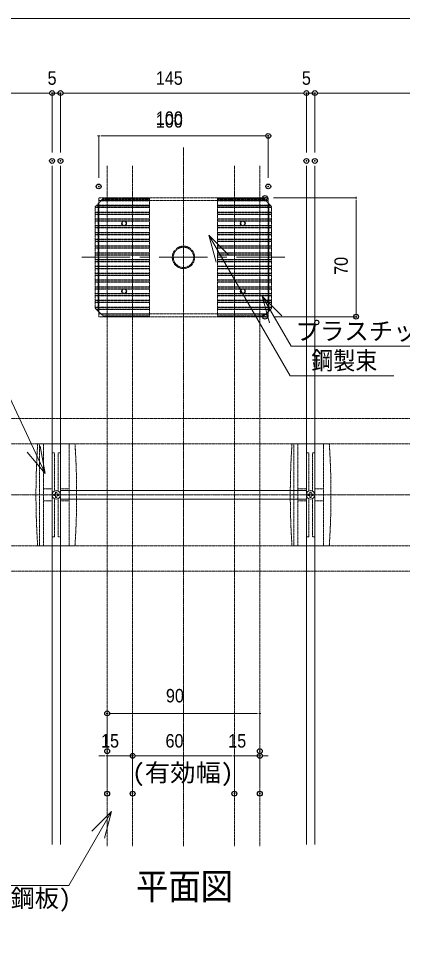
# Model space of a CAD drawing. Units: millimetres, scale not verified. Extents: x -12715 to 12220, y -3398 to 4210.
# Drawn here: x 2924 to 3151, y 3054 to 3596 of the extents above; entities that cross this region are included whole.
import ezdxf
from ezdxf.enums import TextEntityAlignment as Align

# ---------------------------------------------------------------- set-up
doc = ezdxf.new("R2010")
doc.units = ezdxf.units.MM
doc.header["$LTSCALE"] = 5.7
doc.header["$PDMODE"] = 32
doc.header["$PDSIZE"] = 2.85
doc.linetypes.add('CHAIN1', pattern=[8, 5, -1, 1, -1])
doc.linetypes.add('DASHED1', pattern=[1.8, 1.2, -0.6])
for name, color, linetype, lineweight in [('0-0_図枠', 7, 'Continuous', 9), ('0-1_デッキ', 7, 'Continuous', 9), ('0-2_文字', 4, 'Continuous', 9), ('0-3_寸法', 7, 'Continuous', 9), ('0-4_一般', 4, 'Continuous', 9), ('0-5_根太', 4, 'Continuous', 9), ('0-7_0', 7, 'Continuous', 9), ('0-A_大引', 4, 'Continuous', 9), ('0-B_WQCS', 4, 'Continuous', 9), ('0-C_束', 4, 'Continuous', 9)]:
    doc.layers.add(name, color=color, linetype=linetype, lineweight=lineweight)
doc.layers.add('0-8_DEFPOINTS', color=7, linetype='Continuous')
doc.styles.add('Osaka', font='')
doc.styles.add('ＭＳ ゴシック', font='')
doc.styles.get('Osaka').set_extended_font_data('Osaka')
doc.styles.get('ＭＳ ゴシック').set_extended_font_data('MS Gothic')

# ---------------------------------------------------------------- blocks, each defined once
blk = doc.blocks.new('_DOT')
at = {"layer": '0-7_0'}
for p, q in [((-20, 0), (-40, 0)), ((-10, 0), (10, 0))]:
    blk.add_line(p, q, dxfattribs=at)
blk = doc.blocks.new('グループ-267-1')
at = {"layer": '0-5_根太', "linetype": 'DASHED1'}
for p, q in [((99772.1, 17598.7), (120996.4, 17598.7)), ((99772.1, 16998.7), (120996.4, 16998.7)), ((99772.1, 14598.7), (120996.4, 14598.7)), ((99772.1, 13998.7), (120996.4, 13998.7))]:
    blk.add_line(p, q, dxfattribs=at)
at = {"layer": '0-5_根太', "linetype": 'CHAIN1'}
blk.add_line((99772.1, 15798.7), (122654.6, 15798.7), dxfattribs=at)
blk = doc.blocks.new('グループ-268-1')
at = {"layer": '0-A_大引', "linetype": 'CHAIN1'}
blk.add_line((110152.3, 7512.7), (110152.3, 23989.2), dxfattribs=at)
at = {"layer": '0-A_大引', "linetype": 'DASHED1'}
for p, q in [((108352.3, 7512.7), (108352.3, 23554.3)), ((108952.3, 7512.7), (108952.3, 23554.3)), ((111352.3, 7512.7), (111352.3, 23554.3)), ((111952.3, 7512.7), (111952.3, 23554.3))]:
    blk.add_line(p, q, dxfattribs=at)
blk = doc.blocks.new('シンボル-24')
at = {"layer": '0-2_文字', "style": 'ＭＳ ゴシック', "width": 0.9}
blk.add_text('大引：アイハット鋼', height=417.9, dxfattribs=at).set_placement((-2575.2, -305.6), align=Align.BOTTOM_LEFT)
at = {"layer": '0-2_文字', "style": 'ＭＳ ゴシック'}
blk.add_text('\u3000\u3000 (高耐食めっき鋼板)', height=417.9, dxfattribs=at).set_placement((-2540, -894), align=Align.BOTTOM_LEFT)
blk = doc.blocks.new('グループ-401-1')
at = {"layer": '0-B_WQCS'}
blk.add_line((16, -39.2), (16, -62.5), dxfattribs=at)
for points in [[(-39.2, -16), (-62.5, -16), (-62.5, 16), (-39.2, 16)], [(-16, 39.3), (-16, 62.5), (16, 62.5), (16, 39.3)], [(39.2, 16), (62.5, 16), (62.5, -16), (39.2, -16)], [(16, -62.5), (-16, -62.5), (-16, -39.2)]]:
    blk.add_lwpolyline(points, dxfattribs=at)
blk.add_circle((0, 0), 100, dxfattribs=at)
for centre, start, end in [((-39.2, 39.3), 270, 0), ((39.2, 39.3), 180, 270), ((-39.2, -39.2), 0, 90), ((39.2, -39.2), 90, 180)]:
    blk.add_arc(centre, 23.2, start, end, dxfattribs=at)
blk = doc.blocks.new('グループ-402-1')
at = {"layer": '0-B_WQCS'}
blk.add_blockref('グループ-401-1', (0, 0), dxfattribs=at)
blk = doc.blocks.new('グループ-403-1')
at = {"layer": '0-B_WQCS', "linetype": 'DASHED1'}
for p, q in [((440, 1200), (-440, 1200)), ((-400, 1193.3), (-400, -1193.3)), ((-299.7, 1200), (-299.7, -1200)), ((-99.7, 1200), (-99.7, 29.8)), ((99.7, 29.8), (99.7, 1200)), ((299.7, -1200), (299.7, 1200)), ((-99.7, 988.4), (-40, 988.4)), ((-40, 96), (-40, 988.4)), ((40, 988.4), (40, 96)), ((40, 988.4), (99.7, 988.4)), ((-99.7, 140), (-299.7, 140)), ((99.7, 140), (299.7, 140)), ((-99.7, -140), (-299.7, -140)), ((-99.7, -29.8), (-99.7, -1200)), ((-40, -988.4), (-40, -96)), ((40, -96), (40, -988.4)), ((99.7, -1200), (99.7, -29.8)), ((99.7, -140), (299.7, -140)), ((-40, -988.4), (-99.7, -988.4)), ((99.7, -988.4), (40, -988.4)), ((440, -1200), (-440, -1200))]:
    blk.add_line(p, q, dxfattribs=at)
at = {"layer": '0-B_WQCS'}
for p, q in [((-99.7, 1200), (100.3, 1200)), ((100.3, -1200), (-99.7, -1200))]:
    blk.add_line(p, q, dxfattribs=at)
at = {"layer": '0-B_WQCS', "linetype": 'DASHED1'}
for centre, start, end in [((17540, 0), 176.1817, 183.8183), ((-17540, 0), 0, 3.8183), ((-17540, 0), 356.1817, 0)]:
    blk.add_arc(centre, 18020, start, end, dxfattribs=at)
at = {"layer": '0-B_WQCS'}
blk.add_blockref('グループ-402-1', (0, 0), dxfattribs=at)
blk = doc.blocks.new('グループ-404-1')
at = {"layer": '0-B_WQCS'}
blk.add_blockref('グループ-403-1', (0, 0), dxfattribs=at)
blk = doc.blocks.new('WQCS2016平')
at = {"layer": '0-B_WQCS'}
blk.add_blockref('グループ-404-1', (0, 0), dxfattribs=at)
blk = doc.blocks.new('グループ-503-1')
at = {"layer": '0-C_束', "linetype": 'DASHED1'}
for p, q in [((110952.3, 19998.7), (110952.3, 22798.7)), ((110952.3, 22798.7), (112032.3, 22798.7)), ((110952.3, 22786.7), (112044.3, 22786.7)), ((110952.3, 22778.7), (112052.3, 22778.7)), ((110952.3, 22770.7), (112060.3, 22770.7)), ((112032.3, 22798.7), (112232.3, 22598.7)), ((110952.3, 22746.7), (112084.3, 22746.7)), ((110952.3, 22738.7), (112092.3, 22738.7)), ((110952.3, 22730.7), (112100.3, 22730.7)), ((110952.3, 22626.7), (112204.3, 22626.7)), ((110952.3, 22618.7), (112212.3, 22618.7)), ((112220.3, 22610.7), (110952.3, 22610.7)), ((112232.3, 22578.7), (110952.3, 22578.7)), ((112232.3, 22570.7), (110952.3, 22570.7)), ((112162.3, 20128.6), (112162.3, 22668.8)), ((112232.3, 22598.7), (112232.3, 20198.7)), ((112232.3, 22466.7), (110952.3, 22466.7)), ((112232.3, 22458.7), (110952.3, 22458.7)), ((112232.3, 22418.7), (110952.3, 22418.7)), ((112232.3, 22410.7), (110952.3, 22410.7)), ((112232.3, 22306.7), (110952.3, 22306.7)), ((112232.3, 22298.7), (110952.3, 22298.7)), ((112232.3, 22258.7), (110952.3, 22258.7)), ((112232.3, 22250.7), (110952.3, 22250.7)), ((112232.3, 22146.7), (110952.3, 22146.7)), ((112232.3, 22138.7), (110952.3, 22138.7)), ((112232.3, 22098.7), (110952.3, 22098.7)), ((112232.3, 22090.7), (110952.3, 22090.7)), ((112232.3, 21986.7), (110952.3, 21986.7)), ((112232.3, 21978.7), (110952.3, 21978.7)), ((112232.3, 21938.7), (110952.3, 21938.7)), ((112232.3, 21930.7), (110952.3, 21930.7)), ((112232.3, 21826.7), (110952.3, 21826.7)), ((112232.3, 21818.7), (110952.3, 21818.7)), ((112232.3, 21778.7), (110952.3, 21778.7)), ((112232.3, 21770.7), (110952.3, 21770.7)), ((112232.3, 21666.7), (110952.3, 21666.7)), ((112232.3, 21658.7), (110952.3, 21658.7)), ((112232.3, 21618.7), (110952.3, 21618.7)), ((112232.3, 21610.7), (110952.3, 21610.7)), ((112232.3, 21506.7), (110952.3, 21506.7)), ((112232.3, 21498.7), (110952.3, 21498.7)), ((112232.3, 21458.7), (110952.3, 21458.7)), ((112232.3, 21450.7), (110952.3, 21450.7)), ((112232.3, 21346.7), (110952.3, 21346.7)), ((112232.3, 21338.7), (110952.3, 21338.7)), ((112232.3, 21298.7), (110952.3, 21298.7)), ((112232.3, 21290.7), (110952.3, 21290.7)), ((112232.3, 21186.7), (110952.3, 21186.7)), ((112232.3, 21178.7), (110952.3, 21178.7)), ((112232.3, 21138.7), (110952.3, 21138.7)), ((112232.3, 21130.7), (110952.3, 21130.7)), ((112232.3, 21026.7), (110952.3, 21026.7)), ((112232.3, 21018.7), (110952.3, 21018.7)), ((110952.3, 20978.7), (112232.3, 20978.7)), ((112232.3, 20970.7), (110952.3, 20970.7)), ((112232.3, 20866.7), (110952.3, 20866.7)), ((112232.3, 20858.7), (110952.3, 20858.7)), ((112232.3, 20818.7), (110952.3, 20818.7)), ((112232.3, 20810.7), (110952.3, 20810.7)), ((112232.3, 20706.7), (110952.3, 20706.7)), ((112232.3, 20698.7), (110952.3, 20698.7)), ((112232.3, 20658.7), (110952.3, 20658.7)), ((112232.3, 20650.7), (110952.3, 20650.7)), ((112232.3, 20546.7), (110952.3, 20546.7)), ((112232.3, 20538.7), (110952.3, 20538.7)), ((112232.3, 20498.7), (110952.3, 20498.7)), ((112232.3, 20490.7), (110952.3, 20490.7)), ((112232.3, 20386.7), (110952.3, 20386.7)), ((112232.3, 20378.7), (110952.3, 20378.7)), ((112232.3, 20338.7), (110952.3, 20338.7)), ((112232.3, 20330.7), (110952.3, 20330.7)), ((112232.3, 20226.7), (110952.3, 20226.7)), ((112232.3, 20218.7), (110952.3, 20218.7)), ((110952.3, 20178.7), (112212.3, 20178.7)), ((112204.3, 20170.7), (110952.3, 20170.7)), ((112232.3, 20198.7), (112032.3, 19998.7)), ((112100.3, 20066.7), (110952.3, 20066.7)), ((112092.3, 20058.7), (110952.3, 20058.7)), ((110952.3, 20018.7), (112052.3, 20018.7)), ((110952.3, 20010.7), (112044.3, 20010.7)), ((112032.3, 19998.7), (110952.3, 19998.7))]:
    blk.add_line(p, q, dxfattribs=at)
for centre in [(111552.3, 22198.7), (111552.3, 20598.7)]:
    blk.add_circle(centre, 49.9, dxfattribs=at)
blk = doc.blocks.new('グループ-504-1')
at = {"layer": '0-C_束', "linetype": 'DASHED1'}
for p, q in [((108272.3, 22798.7), (108072.3, 22598.7)), ((109352.3, 22770.7), (108244.3, 22770.7)), ((109352.3, 22778.7), (108252.3, 22778.7)), ((109352.3, 22786.7), (108260.3, 22786.7)), ((109352.3, 22798.7), (108272.3, 22798.7)), ((109352.3, 19998.7), (109352.3, 22798.7)), ((108072.3, 22598.7), (108072.3, 20198.7)), ((108072.3, 22578.7), (109352.3, 22578.7)), ((108072.3, 22570.7), (109352.3, 22570.7)), ((108084.3, 22610.7), (109352.3, 22610.7)), ((109352.3, 22618.7), (108092.3, 22618.7)), ((109352.3, 22626.7), (108100.3, 22626.7)), ((108142.4, 20128.6), (108142.4, 22668.8)), ((109352.3, 22730.7), (108204.3, 22730.7)), ((109352.3, 22738.7), (108212.3, 22738.7)), ((109352.3, 22746.7), (108220.3, 22746.7)), ((108072.3, 22466.7), (109352.3, 22466.7)), ((108072.3, 22458.7), (109352.3, 22458.7)), ((108072.3, 22418.7), (109352.3, 22418.7)), ((108072.3, 22410.7), (109352.3, 22410.7)), ((108072.3, 22306.7), (109352.3, 22306.7)), ((108072.3, 22298.7), (109352.3, 22298.7)), ((108072.3, 22258.7), (109352.3, 22258.7)), ((108072.3, 22250.7), (109352.3, 22250.7)), ((108072.3, 22146.7), (109352.3, 22146.7)), ((108072.3, 22138.7), (109352.3, 22138.7)), ((108072.3, 22098.7), (109352.3, 22098.7)), ((108072.3, 22090.7), (109352.3, 22090.7)), ((108072.3, 21986.7), (109352.3, 21986.7)), ((108072.3, 21978.7), (109352.3, 21978.7)), ((108072.3, 21938.7), (109352.3, 21938.7)), ((108072.3, 21930.7), (109352.3, 21930.7)), ((108072.3, 21826.7), (109352.3, 21826.7)), ((108072.3, 21818.7), (109352.3, 21818.7)), ((108072.3, 21778.7), (109352.3, 21778.7)), ((108072.3, 21770.7), (109352.3, 21770.7)), ((108072.3, 21666.7), (109352.3, 21666.7)), ((108072.3, 21658.7), (109352.3, 21658.7)), ((108072.3, 21618.7), (109352.3, 21618.7)), ((108072.3, 21610.7), (109352.3, 21610.7)), ((108072.3, 21506.7), (109352.3, 21506.7)), ((108072.3, 21498.7), (109352.3, 21498.7)), ((108072.3, 21458.7), (109352.3, 21458.7)), ((108072.3, 21450.7), (109352.3, 21450.7)), ((108072.3, 21346.7), (109352.3, 21346.7)), ((108072.3, 21338.7), (109352.3, 21338.7)), ((108072.3, 21298.7), (109352.3, 21298.7)), ((108072.3, 21290.7), (109352.3, 21290.7)), ((108072.3, 21186.7), (109352.3, 21186.7)), ((108072.3, 21178.7), (109352.3, 21178.7)), ((108072.3, 21138.7), (109352.3, 21138.7)), ((108072.3, 21130.7), (109352.3, 21130.7)), ((108072.3, 21026.7), (109352.3, 21026.7)), ((108072.3, 21018.7), (109352.3, 21018.7)), ((109352.3, 20978.7), (108072.3, 20978.7)), ((108072.3, 20970.7), (109352.3, 20970.7)), ((108072.3, 20866.7), (109352.3, 20866.7)), ((108072.3, 20858.7), (109352.3, 20858.7)), ((108072.3, 20818.7), (109352.3, 20818.7)), ((108072.3, 20810.7), (109352.3, 20810.7)), ((108072.3, 20706.7), (109352.3, 20706.7)), ((108072.3, 20698.7), (109352.3, 20698.7)), ((108072.3, 20658.7), (109352.3, 20658.7)), ((108072.3, 20650.7), (109352.3, 20650.7)), ((108072.3, 20546.7), (109352.3, 20546.7)), ((108072.3, 20538.7), (109352.3, 20538.7)), ((108072.3, 20498.7), (109352.3, 20498.7)), ((108072.3, 20490.7), (109352.3, 20490.7)), ((108072.3, 20386.7), (109352.3, 20386.7)), ((108072.3, 20378.7), (109352.3, 20378.7)), ((108072.3, 20338.7), (109352.3, 20338.7)), ((108072.3, 20330.7), (109352.3, 20330.7)), ((108072.3, 20226.7), (109352.3, 20226.7)), ((108072.3, 20218.7), (109352.3, 20218.7)), ((108072.3, 20198.7), (108272.3, 19998.7)), ((109352.3, 20178.7), (108092.3, 20178.7)), ((108100.3, 20170.7), (109352.3, 20170.7)), ((108204.3, 20066.7), (109352.3, 20066.7)), ((108212.3, 20058.7), (109352.3, 20058.7)), ((109352.3, 20018.7), (108252.3, 20018.7)), ((109352.3, 20010.7), (108260.3, 20010.7)), ((108272.3, 19998.7), (109352.3, 19998.7))]:
    blk.add_line(p, q, dxfattribs=at)
for centre in [(108752.3, 22198.7), (108752.3, 20598.7)]:
    blk.add_circle(centre, 49.9, dxfattribs=at)
blk = doc.blocks.new('グループ-505-1')
at = {"layer": '0-C_束', "linetype": 'DASHED1'}
for p, q in [((108152.3, 22734.7), (112152.3, 22734.7)), ((108152.3, 22678.7), (108152.3, 20118.7)), ((108152.3, 20062.7), (112152.3, 20062.7))]:
    blk.add_line(p, q, dxfattribs=at)
blk.add_lwpolyline([(108152.3, 22678.7), (108152.3, 22798.7), (112152.3, 22798.7), (112152.3, 22678.7), (112152.3, 20118.7), (112152.3, 19998.7), (108152.3, 19998.7), (108152.3, 20118.7)], dxfattribs=at)
for centre, radius in [((108752.3, 22198.7), 60), ((111552.3, 22198.7), 60), ((110152.3, 21398.7), 264), ((110152.3, 21398.7), 264), ((110152.3, 21398.7), 240), ((108752.3, 20598.7), 60), ((111552.3, 20598.7), 60)]:
    blk.add_circle(centre, radius, dxfattribs=at)
at = {"layer": '0-C_束'}
for name in ['グループ-504-1', 'グループ-503-1']:
    blk.add_blockref(name, (0, 0), dxfattribs=at)

msp = doc.modelspace()

# ---------------------------------------------------------------- linework, layer by layer
at = {"layer": '0-0_図枠', "color": 5}
msp.add_lwpolyline([(2518.984, 3595.811), (4518.984, 3595.811), (4518.984, 2295.811), (2518.984, 2295.811)], close=True, dxfattribs=at)
at = {"layer": '0-1_デッキ'}
for p, q in [((2943.894, 3108.859), (2943.894, 3508.859)), ((2948.894, 3317.468), (2948.894, 3508.859)), ((3093.894, 3317.468), (3093.894, 3508.859)), ((3098.894, 3108.859), (3098.894, 3508.859)), ((2948.894, 3317.468), (3093.894, 3317.468)), ((2948.894, 3108.859), (2948.894, 3312.468)), ((3093.894, 3312.468), (2948.894, 3312.468)), ((3093.894, 3108.859), (3093.894, 3312.468))]:
    msp.add_line(p, q, dxfattribs=at)
at = {"layer": '0-2_文字'}
for p, q in [((3084.251, 3385.108), (3036.36, 3468.058)), ((2902.485, 3407.186), (2939.817, 3327.467)), ((3084.251, 3385.108), (3145.465, 3385.108)), ((2953.748, 3084.634), (2979.014, 3128.395)), ((2953.748, 3084.634), (2791.244, 3084.634))]:
    msp.add_line(p, q, dxfattribs=at)
for points in [[(3040.614, 3452.183), (3036.36, 3468.058), (3047.981, 3456.437)], [(3271.443, 3402.655), (3084.819, 3402.655), (3067.792, 3432.145)], [(3072.046, 3416.27), (3067.792, 3432.145), (3079.414, 3420.524)], [(2936.963, 3343.653), (2939.817, 3327.467), (2929.252, 3340.057)], [(2967.393, 3116.774), (2979.014, 3128.395), (2974.76, 3112.52)]]:
    msp.add_lwpolyline(points, dxfattribs=at)
at = {"layer": '0-3_寸法'}
for p, q in [((2801.398, 3551.793), (2941.391, 3551.793)), ((2941.391, 3551.793), (2938.887, 3551.793)), ((2943.894, 3516.793), (2943.894, 3551.793)), ((2943.894, 3516.793), (2943.894, 3551.793)), ((2943.894, 3551.793), (2948.894, 3551.793)), ((2948.894, 3516.793), (2948.894, 3551.793)), ((2948.894, 3516.793), (2948.894, 3551.793)), ((2951.398, 3551.793), (3091.391, 3551.793)), ((2951.398, 3551.793), (2953.902, 3551.793)), ((3091.391, 3551.793), (3088.887, 3551.793)), ((3093.894, 3516.793), (3093.894, 3551.793)), ((3093.894, 3516.793), (3093.894, 3551.793)), ((3093.894, 3551.793), (3098.894, 3551.793)), ((3098.894, 3516.793), (3098.894, 3551.793)), ((3098.894, 3516.793), (3098.894, 3551.793)), ((3101.398, 3551.793), (3241.391, 3551.793)), ((3101.398, 3551.793), (3103.902, 3551.793)), ((2971.394, 3501.755), (2971.394, 3526.536)), ((2971.394, 3501.755), (2971.394, 3526.536)), ((2973.898, 3526.536), (3068.891, 3526.536)), ((2973.898, 3526.536), (3068.891, 3526.536)), ((3071.394, 3501.755), (3071.394, 3526.536)), ((3071.394, 3501.755), (3071.394, 3526.536)), ((3074.51, 3489.968), (3123.191, 3489.968)), ((3123.191, 3487.464), (3123.191, 3422.471)), ((3074.51, 3419.968), (3123.191, 3419.968)), ((2976.394, 3168.833), (2976.394, 3186.119)), ((3063.891, 3186.119), (2978.898, 3186.119)), ((3066.394, 3168.833), (3066.394, 3186.119)), ((2973.891, 3161.119), (2971.387, 3161.119)), ((2976.394, 3143.833), (2976.394, 3161.119)), ((2976.394, 3161.119), (2991.394, 3161.119)), ((2991.394, 3143.833), (2991.394, 3161.119)), ((2991.394, 3143.833), (2991.394, 3161.119)), ((3048.891, 3161.119), (2993.898, 3161.119)), ((2993.898, 3161.119), (2996.402, 3161.119)), ((3048.891, 3161.119), (3046.387, 3161.119)), ((3051.394, 3143.833), (3051.394, 3161.119)), ((3051.394, 3143.833), (3051.394, 3161.119)), ((3051.394, 3161.119), (3066.394, 3161.119)), ((3066.394, 3143.833), (3066.394, 3161.119)), ((3068.898, 3161.119), (3071.402, 3161.119))]:
    msp.add_line(p, q, dxfattribs=at)
at = {"layer": '0-4_一般', "linetype": 'CHAIN1'}
msp.add_line((2961.394, 3454.968), (3081.394, 3454.968), dxfattribs=at)
at = {"layer": '0-8_DEFPOINTS'}
for p in [(2943.894, 3551.793), (2948.894, 3551.793), (3093.894, 3551.793), (3098.894, 3551.793), (3071.394, 3526.536), (3071.394, 3526.536), (2943.894, 3511.793), (2948.894, 3511.793), (3093.894, 3511.793), (3098.894, 3511.793), (2971.394, 3496.755), (2971.394, 3496.755), (3071.394, 3496.755), (3071.394, 3496.755), (3069.51, 3489.968), (3069.51, 3419.968), (3123.191, 3419.968), (2976.394, 3186.119), (2976.394, 3163.833), (3066.394, 3163.833), (2991.394, 3161.119), (3066.394, 3161.119), (2976.394, 3138.833), (2991.394, 3138.833), (3051.394, 3138.833), (3066.394, 3138.833)]:
    msp.add_point(p, dxfattribs=at)

# ---------------------------------------------------------------- block references
at = {"layer": '0-2_文字', "xscale": 0.025, "yscale": 0.025}
msp.add_blockref('シンボル-24', (2854.744, 3091.171), dxfattribs=at)
at = {"layer": '0-3_寸法', "xscale": 0.06259308, "yscale": 0.06259308}
for p in [(2943.894, 3551.793), (2943.894, 3551.793), (3093.894, 3551.793), (3093.894, 3551.793), (3071.394, 3526.536), (3071.394, 3526.536), (3066.394, 3186.119), (2976.394, 3161.119), (3051.394, 3161.119), (3051.394, 3161.119)]:
    msp.add_blockref('_DOT', p, dxfattribs=at)
for p, rotation in [((2948.894, 3551.793), 180), ((2948.894, 3551.793), 180), ((3098.894, 3551.793), 180), ((3098.894, 3551.793), 180), ((2971.394, 3526.536), 180), ((2971.394, 3526.536), 180), ((3123.191, 3489.968), 90), ((3123.191, 3419.968), 270), ((2976.394, 3186.119), 180), ((2991.394, 3161.119), 180), ((2991.394, 3161.119), 180), ((3066.394, 3161.119), 180)]:
    msp.add_blockref('_DOT', p, dxfattribs=dict(at, rotation=rotation))
at = {"layer": '0-5_根太', "xscale": 0.025, "yscale": 0.025}
msp.add_blockref('グループ-267-1', (267.586, 2920), dxfattribs=at)
at = {"layer": '0-A_大引', "xscale": 0.025, "yscale": 0.025}
msp.add_blockref('グループ-268-1', (267.586, 2920), dxfattribs=at)
at = {"layer": '0-B_WQCS', "xscale": 0.025, "yscale": 0.025}
for p in [(2946.394, 3314.968), (3096.394, 3314.968)]:
    msp.add_blockref('WQCS2016平', p, dxfattribs=at)
at = {"layer": '0-C_束', "xscale": 0.025, "yscale": 0.025}
msp.add_blockref('グループ-505-1', (267.586, 2920), dxfattribs=at)

# ---------------------------------------------------------------- texts
at = {"layer": '0-2_文字', "style": 'ＭＳ ゴシック'}
msp.add_text('プラスチックプレート t=1.0', height=10.56, dxfattribs=at).set_placement((3087.487, 3403.062), align=Align.BOTTOM_LEFT)
at = {"layer": '0-2_文字', "style": 'ＭＳ ゴシック', "width": 0.9}
for s, height, p in [('鋼製束', 10.56, (3096.823, 3385.673)), ('平面図', 15.54, (2993.361, 3071.71))]:
    msp.add_text(s, height=height, dxfattribs=at).set_placement(p, align=Align.BOTTOM_LEFT)
at = {"layer": '0-3_寸法', "style": 'Osaka', "width": 0.9}
for s, p in [('5', (2941.223, 3554.293)), ('145', (3005.106, 3554.293)), ('5', (3091.223, 3554.293)), ('100', (3005.106, 3530.662)), ('100', (3005.106, 3529.036)), ('90', (3011.053, 3190.245)), ('15', (2972.777, 3163.619)), ('60', (3010.794, 3163.619)), ('15', (3047.777, 3163.619))]:
    msp.add_text(s, height=7.918, dxfattribs=at).set_placement(p, align=Align.BOTTOM_LEFT)
msp.add_text('70', height=7.918, rotation=90, dxfattribs=at).set_placement((3120.691, 3444.626), align=Align.BOTTOM_LEFT)
at = {"layer": '0-3_寸法', "color": 4, "style": 'ＭＳ ゴシック', "width": 1.05}
msp.add_text('(有効幅)', height=10.45, dxfattribs=at).set_placement((2991.104, 3142.865), align=Align.BOTTOM_LEFT)

doc.saveas('drawing.dxf')
